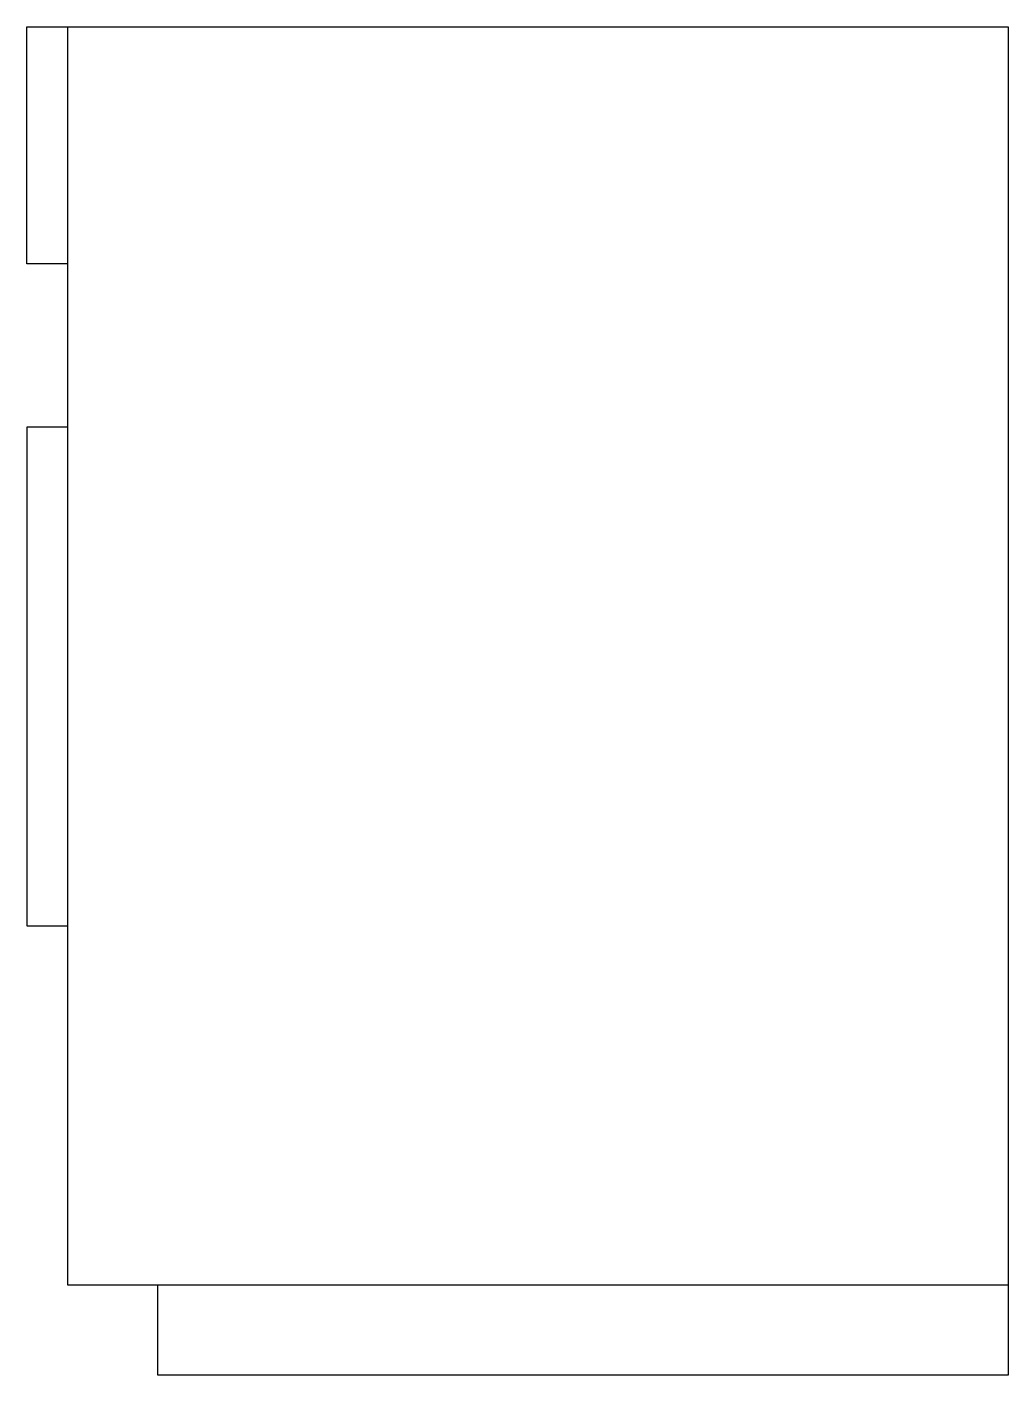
# Model space of a CAD drawing. Extents: x -62.3 to 0, y 0 to 85.6.
import ezdxf

# ---------------------------------------------------------------- set-up
doc = ezdxf.new("R2010")
doc.units = 0
doc.header["$LTSCALE"] = 50
doc.header["$MEASUREMENT"] = 0
doc.layers.get('0').update_dxf_attribs({"linetype": 'CONTINUOUS'})

msp = doc.modelspace()

# ---------------------------------------------------------------- linework, layer by layer
at = {"color": 0, "linetype": 'ByBlock'}
for p, q in [((-62.308, 70.571), (-62.308, 85.62)), ((-62.308, 85.62), (-59.712, 85.62)), ((-59.712, 85.62), (0, 85.62)), ((-59.712, 5.708), (-59.712, 85.62)), ((0, 85.62), (0, 0)), ((-59.712, 70.571), (-62.308, 70.571)), ((-62.308, 60.193), (-62.308, 28.54)), ((-59.712, 60.193), (-62.308, 60.193)), ((-62.308, 28.54), (-59.712, 28.54)), ((0, 5.708), (-59.712, 5.708)), ((-54, 0), (-54, 5.708)), ((0, 0), (-54, 0))]:
    msp.add_line(p, q, dxfattribs=at)

doc.saveas('drawing.dxf')
